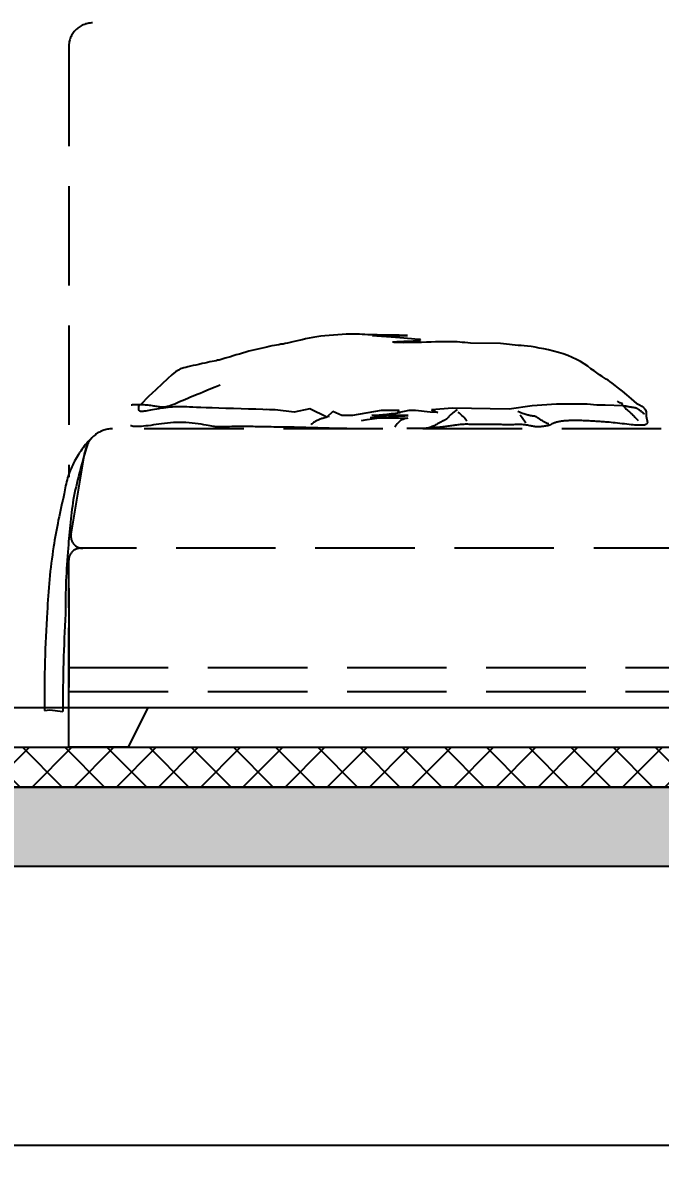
# Model space of a CAD drawing. Extents: x 468514 to 728049, y -74127 to 69080.
# Drawn here: x 560618 to 561419, y 1145 to 2585 of the extents above; entities that cross this region are included whole.
import ezdxf

# ---------------------------------------------------------------- set-up
doc = ezdxf.new("R2010")
doc.units = 0
doc.header["$LTSCALE"] = 500
doc.header["$MEASUREMENT"] = 0
doc.linetypes.add('DASH', pattern=[0.35, 0.25, -0.1])
doc.layers.get('Defpoints').update_dxf_attribs({"color": 229})
for name, color, linetype in [('E 立面墙体', 245, 'Continuous'), ('E 立面家具、洁具', 153, 'Continuous'), ('E 立面标注尺寸', 9, 'Continuous'), ('E 立面装饰完成线', 225, 'Continuous')]:
    doc.layers.add(name, color=color, linetype=linetype)
doc.styles.add('PDC DIM', font='PMingLiU-ExtB.ttf', dxfattribs={"width": 0.85})
doc.dimstyles.new('PDC-A2', dxfattribs={"dimscale": 0, "dimtxt": 2.5, "dimasz": 1, "dimexe": 1, "dimexo": 1, "dimgap": 0.7, "dimtad": 1, "dimdec": 0, "dimtxsty": 'PDC DIM', "dimblk": 'ARCHTICK', "dimcen": 1, "dimdle": 1, "dimclrd": 8, "dimclre": 8, "dimclrt": 9, "dimadec": 0, "dimazin": 0, "dimtfac": 1, "dimtdec": 0, "dimtix": 1, "dimtmove": 2, "dimatfit": 3, "dimldrblk": 'PDC A2 T R', "dimfxl": 10, "dimfxlon": 1, "dimarcsym": 0})

# ---------------------------------------------------------------- blocks, each defined once
blk = doc.blocks.new('1500chuang')
at = {"linetype": 'DASH', "lineweight": -2}
for p, q in [((561184.3, -3680), (561184.3, -4220.6)), ((561486.6, -4046.1, 0), (561482.1, -4047, 0)), ((561491.2, -4045.2, 0), (561486.6, -4046.1, 0)), ((561496.1, -4044.4, 0), (561491.2, -4045.2, 0)), ((561501.1, -4043.7, 0), (561496.1, -4044.4, 0)), ((561506.3, -4043.1, 0), (561501.1, -4043.7, 0)), ((561511.6, -4042.6, 0), (561506.3, -4043.1, 0)), ((561517.2, -4042.1, 0), (561511.6, -4042.6, 0)), ((561522.7, -4041.8, 0), (561517.2, -4042.1, 0)), ((561527.9, -4041.5, 0), (561522.7, -4041.8, 0)), ((561532.9, -4041.2, 0), (561527.9, -4041.5, 0)), ((561537.5, -4041.1, 0), (561532.9, -4041.2, 0)), ((561541.9, -4041, 0), (561537.5, -4041.1, 0)), ((561545.9, -4041, 0), (561541.9, -4041, 0)), ((561549.7, -4041.1, 0), (561545.9, -4041, 0)), ((561553.2, -4041.3, 0), (561549.7, -4041.1, 0)), ((561556.6, -4041.5, 0), (561553.2, -4041.3, 0)), ((561560.2, -4041.7, 0), (561556.6, -4041.5, 0)), ((561564, -4041.8, 0), (561560.2, -4041.7, 0)), ((561567.9, -4041.9, 0), (561564, -4041.8, 0)), ((561566, -4043.1, 0), (561610.4, -4042.8, 0)), ((561571.8, -4043.4, 0), (561566, -4043.1, 0)), ((561571.9, -4042, 0), (561567.9, -4041.9, 0)), ((561577.7, -4043.8, 0), (561571.8, -4043.4, 0)), ((561576.1, -4042.1, 0), (561571.9, -4042, 0)), ((561580.5, -4042.1, 0), (561576.1, -4042.1, 0)), ((561583.7, -4044.2, 0), (561577.7, -4043.8, 0)), ((561585, -4042.1, 0), (561580.5, -4042.1, 0)), ((561589.5, -4044.6, 0), (561583.7, -4044.2, 0)), ((561589.7, -4042.2, 0), (561585, -4042.1, 0)), ((561595, -4045.1, 0), (561589.5, -4044.6, 0)), ((561594.6, -4042.2, 0), (561589.7, -4042.2, 0)), ((561599.7, -4042.4, 0), (561594.6, -4042.2, 0)), ((561600.4, -4045.5, 0), (561595, -4045.1, 0)), ((561604.9, -4042.6, 0), (561599.7, -4042.4, 0)), ((561605.5, -4045.9, 0), (561600.4, -4045.5, 0)), ((561610.4, -4042.8, 0), (561604.9, -4042.6, 0)), ((561610.4, -4046.3, 0), (561605.5, -4045.9, 0)), ((561615.1, -4046.7, 0), (561610.4, -4046.3, 0)), ((561418.3, -4060.6, 0), (561414.5, -4061.6, 0)), ((561422.1, -4059.7, 0), (561418.3, -4060.6, 0)), ((561425.9, -4058.9, 0), (561422.1, -4059.7, 0)), ((561429.6, -4058.1, 0), (561425.9, -4058.9, 0)), ((561433.2, -4057.3, 0), (561429.6, -4058.1, 0)), ((561436.5, -4056.6, 0), (561433.2, -4057.3, 0)), ((561439.7, -4055.9, 0), (561436.5, -4056.6, 0)), ((561442.8, -4055.3, 0), (561439.7, -4055.9, 0)), ((561445.7, -4054.8, 0), (561442.8, -4055.3, 0)), ((561448.5, -4054.3, 0), (561445.7, -4054.8, 0)), ((561451.1, -4053.8, 0), (561448.5, -4054.3, 0)), ((561453.7, -4053.4, 0), (561451.1, -4053.8, 0)), ((561456.5, -4052.9, 0), (561453.7, -4053.4, 0)), ((561459.5, -4052.2, 0), (561456.5, -4052.9, 0)), ((561462.8, -4051.5, 0), (561459.5, -4052.2, 0)), ((561466.2, -4050.8, 0), (561462.8, -4051.5, 0)), ((561469.9, -4049.9, 0), (561466.2, -4050.8, 0)), ((561473.8, -4049, 0), (561469.9, -4049.9, 0)), ((561477.8, -4048, 0), (561473.8, -4049, 0)), ((561482.1, -4047, 0), (561477.8, -4048, 0)), ((561591.6, -4050.9, 0), (561592.3, -4050.7, 0)), ((561591.9, -4051.1, 0), (561591.6, -4050.9, 0)), ((561593.3, -4051.3, 0), (561591.9, -4051.1, 0)), ((561592.3, -4050.7, 0), (561594.1, -4050.5, 0)), ((561595.5, -4051.5, 0), (561593.3, -4051.3, 0)), ((561594.1, -4050.5, 0), (561596.9, -4050.3, 0)), ((561598.3, -4051.7, 0), (561595.5, -4051.5, 0)), ((561596.9, -4050.3, 0), (561600.7, -4050.1, 0)), ((561601.7, -4051.7, 0), (561598.3, -4051.7, 0)), ((561600.7, -4050.1, 0), (561605.6, -4049.9, 0)), ((561605.7, -4051.8, 0), (561601.7, -4051.7, 0)), ((561605.6, -4049.9, 0), (561611.5, -4049.7, 0)), ((561610.2, -4051.7, 0), (561605.7, -4051.8, 0)), ((561615.4, -4051.7, 0), (561610.2, -4051.7, 0)), ((561611.5, -4049.7, 0), (561617.2, -4049.4, 0)), ((561619.6, -4047.2, 0), (561615.1, -4046.7, 0)), ((561621.2, -4051.5, 0), (561615.4, -4051.7, 0)), ((561617.2, -4049.4, 0), (561621.6, -4049.2, 0)), ((561623.3, -4047.6, 0), (561619.6, -4047.2, 0)), ((561627.6, -4051.3, 0), (561621.2, -4051.5, 0)), ((561621.6, -4049.2, 0), (561624.7, -4048.9, 0)), ((561625.7, -4047.9, 0), (561623.3, -4047.6, 0)), ((561624.7, -4048.9, 0), (561626.4, -4048.6, 0)), ((561626.7, -4048.3, 0), (561625.7, -4047.9, 0)), ((561626.4, -4048.6, 0), (561626.7, -4048.3, 0)), ((561634.1, -4051.1, 0), (561627.6, -4051.3, 0)), ((561640, -4051, 0), (561634.1, -4051.1, 0)), ((561645.4, -4050.8, 0), (561640, -4051, 0)), ((561650.2, -4050.7, 0), (561645.4, -4050.8, 0)), ((561654.6, -4050.6, 0), (561650.2, -4050.7, 0)), ((561658.4, -4050.6, 0), (561654.6, -4050.6, 0)), ((561661.7, -4050.5, 0), (561658.4, -4050.6, 0)), ((561664.5, -4050.5, 0), (561661.7, -4050.5, 0)), ((561667.1, -4050.5, 0), (561664.5, -4050.5, 0)), ((561669.8, -4050.6, 0), (561667.1, -4050.5, 0)), ((561672.7, -4050.8, 0), (561669.8, -4050.6, 0)), ((561675.8, -4051, 0), (561672.7, -4050.8, 0)), ((561679, -4051.3, 0), (561675.8, -4051, 0)), ((561682.4, -4051.6, 0), (561679, -4051.3, 0)), ((561685.9, -4052, 0), (561682.4, -4051.6, 0)), ((561689.6, -4052.4, 0), (561685.9, -4052, 0)), ((561727.1, -4052.9, 0), (561689.6, -4052.4, 0)), ((561730.8, -4053.3, 0), (561727.1, -4052.9, 0)), ((561734.6, -4053.7, 0), (561730.8, -4053.3, 0)), ((561738.3, -4054.1, 0), (561734.6, -4053.7, 0)), ((561742, -4054.5, 0), (561738.3, -4054.1, 0)), ((561745.7, -4054.8, 0), (561742, -4054.5, 0)), ((561749.4, -4055.1, 0), (561745.7, -4054.8, 0)), ((561753.1, -4055.3, 0), (561749.4, -4055.1, 0)), ((561757, -4055.6, 0), (561753.1, -4055.3, 0)), ((561761.2, -4056.1, 0), (561757, -4055.6, 0)), ((561765.7, -4056.7, 0), (561761.2, -4056.1, 0)), ((561770.6, -4057.5, 0), (561765.7, -4056.7, 0)), ((561775.9, -4058.5, 0), (561770.6, -4057.5, 0)), ((561781.5, -4059.6, 0), (561775.9, -4058.5, 0)), ((561787.4, -4060.9, 0), (561781.5, -4059.6, 0)), ((561367.2, -4074.9, 0), (561364.7, -4075.4, 0)), ((561369.5, -4074.4, 0), (561367.2, -4074.9, 0)), ((561371.5, -4073.9, 0), (561369.5, -4074.4, 0)), ((561373.5, -4073.5, 0), (561371.5, -4073.9, 0)), ((561375.8, -4072.9, 0), (561373.5, -4073.5, 0)), ((561378.3, -4072.2, 0), (561375.8, -4072.9, 0)), ((561381.1, -4071.4, 0), (561378.3, -4072.2, 0)), ((561384.2, -4070.5, 0), (561381.1, -4071.4, 0)), ((561387.5, -4069.5, 0), (561384.2, -4070.5, 0)), ((561391.1, -4068.4, 0), (561387.5, -4069.5, 0)), ((561394.9, -4067.2, 0), (561391.1, -4068.4, 0)), ((561398.9, -4066, 0), (561394.9, -4067.2, 0)), ((561402.8, -4064.8, 0), (561398.9, -4066, 0)), ((561406.8, -4063.7, 0), (561402.8, -4064.8, 0)), ((561410.6, -4062.6, 0), (561406.8, -4063.7, 0)), ((561414.5, -4061.6, 0), (561410.6, -4062.6, 0)), ((561793.7, -4062.4, 0), (561787.4, -4060.9, 0)), ((561800.1, -4064, 0), (561793.7, -4062.4, 0)), ((561806.1, -4065.9, 0), (561800.1, -4064, 0)), ((561811.9, -4067.9, 0), (561806.1, -4065.9, 0)), ((561817.4, -4070.2, 0), (561811.9, -4067.9, 0)), ((561822.7, -4072.7, 0), (561817.4, -4070.2, 0)), ((561827.7, -4075.3, 0), (561822.7, -4072.7, 0)), ((561318.7, -4088.5, 0), (561314.1, -4092.3, 0)), ((561322.2, -4086.1, 0), (561318.7, -4088.5, 0)), ((561324.6, -4084.8, 0), (561322.2, -4086.1, 0)), ((561326.6, -4084.2, 0), (561324.6, -4084.8, 0)), ((561328.9, -4083.5, 0), (561326.6, -4084.2, 0)), ((561331.4, -4082.8, 0), (561328.9, -4083.5, 0)), ((561334.2, -4082.1, 0), (561331.4, -4082.8, 0)), ((561337.3, -4081.3, 0), (561334.2, -4082.1, 0)), ((561340.6, -4080.6, 0), (561337.3, -4081.3, 0)), ((561344.2, -4079.8, 0), (561340.6, -4080.6, 0)), ((561348, -4079, 0), (561344.2, -4079.8, 0)), ((561351.9, -4078.1, 0), (561348, -4079, 0)), ((561355.5, -4077.4, 0), (561351.9, -4078.1, 0)), ((561358.8, -4076.7, 0), (561355.5, -4077.4, 0)), ((561361.9, -4076, 0), (561358.8, -4076.7, 0)), ((561364.7, -4075.4, 0), (561361.9, -4076, 0)), ((561832.4, -4078.2, 0), (561827.7, -4075.3, 0)), ((561836.8, -4081.3, 0), (561832.4, -4078.2, 0)), ((561840.9, -4084.4, 0), (561836.8, -4081.3, 0)), ((561844.8, -4087.2, 0), (561840.9, -4084.4, 0)), ((561848.4, -4089.8, 0), (561844.8, -4087.2, 0)), ((561301.6, -4103.4, 0), (561293.8, -4110.8, 0)), ((561308.4, -4097.2, 0), (561301.6, -4103.4, 0)), ((561314.1, -4092.3, 0), (561308.4, -4097.2, 0)), ((561851.8, -4092.1, 0), (561848.4, -4089.8, 0)), ((561854.8, -4094.2, 0), (561851.8, -4092.1, 0)), ((561857.6, -4096, 0), (561854.8, -4094.2, 0)), ((561860.1, -4097.7, 0), (561857.6, -4096, 0)), ((561862.3, -4099, 0), (561860.1, -4097.7, 0)), ((561864.7, -4100.6, 0), (561862.3, -4099, 0)), ((561867.7, -4102.7, 0), (561864.7, -4100.6, 0)), ((561871.3, -4105.5, 0), (561867.7, -4102.7, 0)), ((561293.8, -4110.8, 0), (561284.8, -4119.5, 0)), ((561339.6, -4119), (561342.7, -4117.8)), ((561342.7, -4117.8), (561345.9, -4116.4)), ((561345.9, -4116.4), (561349.5, -4115)), ((561349.5, -4115), (561353.5, -4113.4)), ((561353.5, -4113.4), (561357.9, -4111.6)), ((561357.9, -4111.6), (561362.9, -4109.5)), ((561362.9, -4109.5), (561368.6, -4107.2)), ((561368.6, -4107.2), (561374.9, -4104.7)), ((561875.5, -4108.8, 0), (561871.3, -4105.5, 0)), ((561880.4, -4112.7, 0), (561875.5, -4108.8, 0)), ((561885.8, -4117.3, 0), (561880.4, -4112.7, 0)), ((561891.8, -4122.4, 0), (561885.8, -4117.3, 0)), ((561262.7, -4130), (561263.6, -4129.8)), ((561263.6, -4129.8), (561264.5, -4129.6)), ((561264.5, -4129.6), (561265.5, -4129.5)), ((561265.5, -4129.5), (561266.6, -4129.4)), ((561266.6, -4129.4), (561267.7, -4129.3)), ((561267.7, -4129.3), (561268.8, -4129.3)), ((561268.8, -4129.3), (561270.1, -4129.2)), ((561270.1, -4129.2), (561271.3, -4129.2)), ((561271.3, -4129.2), (561272.7, -4129.3)), ((561272.5, -4133.3, 0), (561272.6, -4132.1, 0)), ((561272.6, -4132.1, 0), (561272.7, -4130.7, 0)), ((561272.7, -4130.7, 0), (561272.7, -4129.3, 0)), ((561272.7, -4129.3), (561274.1, -4129.3)), ((561274.1, -4129.3), (561275.6, -4129.4)), ((561284.8, -4119.5, 0), (561274.8, -4129.3, 0)), ((561275.6, -4129.4), (561277.1, -4129.5)), ((561277.1, -4129.5), (561278.7, -4129.6)), ((561278.7, -4129.6), (561280.4, -4129.7)), ((561280.4, -4129.7), (561282.1, -4129.9)), ((561282.1, -4129.9), (561283.8, -4130)), ((561283.8, -4130), (561285.6, -4130.2)), ((561285.6, -4130.2), (561287.3, -4130.4)), ((561287.3, -4130.4), (561289, -4130.6)), ((561289, -4130.6), (561290.7, -4130.9)), ((561290.7, -4130.9), (561292.3, -4131.1)), ((561292.3, -4131.1), (561293.8, -4131.3)), ((561293.8, -4131.3), (561295.2, -4131.6)), ((561295.2, -4131.6), (561296.6, -4131.9)), ((561296.6, -4131.9), (561297.9, -4132.1)), ((561297.9, -4132.1), (561299.3, -4132.3)), ((561299.3, -4132.3), (561300.6, -4132.4)), ((561300.6, -4132.4), (561302, -4132.4)), ((561302, -4132.4), (561303.5, -4132.4)), ((561303.5, -4132.4), (561305, -4132.2)), ((561305, -4132.2), (561306.7, -4131.9)), ((561306.7, -4131.9), (561308.6, -4131.5)), ((561308.6, -4131.5), (561310.6, -4130.9)), ((561310.6, -4130.9), (561312.8, -4130.2)), ((561314.8, -4132.6, 0), (561312, -4132.9, 0)), ((561312.8, -4130.2), (561315.1, -4129.3)), ((561317.4, -4132.5, 0), (561314.8, -4132.6, 0)), ((561315.1, -4129.3), (561317.6, -4128.4)), ((561320, -4132.3, 0), (561317.4, -4132.5, 0)), ((561317.6, -4128.4), (561320.2, -4127.3)), ((561322.4, -4132.3, 0), (561320, -4132.3, 0)), ((561320.2, -4127.3), (561322.8, -4126.2)), ((561324.7, -4132.2, 0), (561322.4, -4132.3, 0)), ((561322.8, -4126.2), (561325.5, -4125)), ((561327.1, -4132.3, 0), (561324.7, -4132.2, 0)), ((561325.5, -4125), (561328.3, -4123.8)), ((561329.8, -4132.4, 0), (561327.1, -4132.3, 0)), ((561328.3, -4123.8), (561331.1, -4122.6)), ((561332.8, -4132.5, 0), (561329.8, -4132.4, 0)), ((561331.1, -4122.6), (561333.9, -4121.4)), ((561336.2, -4132.6, 0), (561332.8, -4132.5, 0)), ((561333.9, -4121.4), (561336.7, -4120.2)), ((561340.2, -4132.8, 0), (561336.2, -4132.6, 0)), ((561336.7, -4120.2), (561339.6, -4119)), ((561766.8, -4131.2), (561738.2, -4135.3)), ((561797.4, -4129.1), (561766.8, -4131.2)), ((561817.8, -4129.1), (561797.4, -4129.1)), ((561836.2, -4129.1), (561817.8, -4129.1)), ((561848.4, -4130.2), (561836.2, -4129.1)), ((561858.6, -4130.2), (561848.4, -4130.2)), ((561881.1, -4131.2), (561858.6, -4130.2)), ((561877.2, -4127.4), (561874.3, -4125.4)), ((561880, -4128.2), (561877.2, -4127.4)), ((561881.1, -4131.2), (561880, -4128.2)), ((561881.9, -4131.3, 0), (561881.1, -4131.2, 0)), ((561882.7, -4131.4, 0), (561881.9, -4131.3, 0)), ((561882.1, -4131.9, 0), (561883.7, -4133.6, 0)), ((561883.5, -4131.5, 0), (561882.7, -4131.4, 0)), ((561884.2, -4131.6, 0), (561883.5, -4131.5, 0)), ((561884.9, -4131.7, 0), (561884.2, -4131.6, 0)), ((561885.6, -4131.8, 0), (561884.9, -4131.7, 0)), ((561886.2, -4132, 0), (561885.6, -4131.8, 0)), ((561886.8, -4132.1, 0), (561886.2, -4132, 0)), ((561887.4, -4132.3, 0), (561886.8, -4132.1, 0)), ((561888, -4132.4, 0), (561887.4, -4132.3, 0)), ((561888.7, -4132.5, 0), (561888, -4132.4, 0)), ((561889.5, -4132.7, 0), (561888.7, -4132.5, 0)), ((561890.3, -4132.8, 0), (561889.5, -4132.7, 0)), ((561891.2, -4132.9, 0), (561890.3, -4132.8, 0)), ((561898.4, -4128.1, 0), (561891.8, -4122.4, 0)), ((561898.4, -4128.1), (561902, -4129.9)), ((561902, -4129.9), (561904.7, -4131.6)), ((561904.7, -4131.6), (561906.8, -4133.1)), ((561272.5, -4134.4, 0), (561272.5, -4133.3, 0)), ((561272.5, -4135.3, 0), (561272.5, -4134.4, 0)), ((561272.6, -4136.2, 0), (561272.5, -4135.3, 0)), ((561272.8, -4136.9, 0), (561272.6, -4136.2, 0)), ((561273.2, -4137.4, 0), (561272.8, -4136.9, 0)), ((561273.7, -4137.8, 0), (561273.2, -4137.4, 0)), ((561274.4, -4138.1, 0), (561273.7, -4137.8, 0)), ((561275.3, -4138.2, 0), (561274.4, -4138.1, 0)), ((561276.4, -4138.2, 0), (561275.3, -4138.2, 0)), ((561277.8, -4138.1, 0), (561276.4, -4138.2, 0)), ((561279.3, -4137.9, 0), (561277.8, -4138.1, 0)), ((561281.1, -4137.7, 0), (561279.3, -4137.9, 0)), ((561283, -4137.3, 0), (561281.1, -4137.7, 0)), ((561285.1, -4136.9, 0), (561283, -4137.3, 0)), ((561287.3, -4136.5, 0), (561285.1, -4136.9, 0)), ((561289.7, -4136, 0), (561287.3, -4136.5, 0)), ((561292.2, -4135.6, 0), (561289.7, -4136, 0)), ((561294.9, -4135.1, 0), (561292.2, -4135.6, 0)), ((561297.7, -4134.7, 0), (561294.9, -4135.1, 0)), ((561300.5, -4134.2, 0), (561297.7, -4134.7, 0)), ((561303.4, -4133.9, 0), (561300.5, -4134.2, 0)), ((561306.3, -4133.5, 0), (561303.4, -4133.9, 0)), ((561309.2, -4133.2, 0), (561306.3, -4133.5, 0)), ((561312, -4132.9, 0), (561309.2, -4133.2, 0)), ((561344.9, -4133, 0), (561340.2, -4132.8, 0)), ((561350.5, -4133.3, 0), (561344.9, -4133, 0)), ((561357, -4133.5, 0), (561350.5, -4133.3, 0)), ((561364.5, -4133.8, 0), (561357, -4133.5, 0)), ((561372.9, -4134, 0), (561364.5, -4133.8, 0)), ((561381.9, -4134.3, 0), (561372.9, -4134, 0)), ((561391.3, -4134.6, 0), (561381.9, -4134.3, 0)), ((561400.9, -4134.9, 0), (561391.3, -4134.6, 0)), ((561410.4, -4135.1, 0), (561400.9, -4134.9, 0)), ((561419.7, -4135.4, 0), (561410.4, -4135.1, 0)), ((561428.5, -4135.6, 0), (561419.7, -4135.4, 0)), ((561436.6, -4135.9, 0), (561428.5, -4135.6, 0)), ((561443.8, -4136.1), (561432.7, -4135.7)), ((561443.8, -4136.1, 0), (561436.6, -4135.9, 0)), ((561467.7, -4139.1), (561443.8, -4136.1)), ((561487.4, -4135), (561467.7, -4139.1)), ((561508.8, -4145.3), (561487.4, -4135)), ((561503.7, -4146.9, 0), (561502.6, -4147.2, 0)), ((561505, -4146.5, 0), (561503.7, -4146.9, 0)), ((561506.4, -4146, 0), (561505, -4146.5, 0)), ((561507.9, -4145.6, 0), (561506.4, -4146, 0)), ((561509.7, -4145, 0), (561507.9, -4145.6, 0)), ((561516.3, -4138.1), (561508.8, -4145.3)), ((561511.6, -4144.5, 0), (561509.7, -4145, 0)), ((561527.6, -4143.2), (561516.3, -4138.1)), ((561541.1, -4143.2), (561527.6, -4143.2)), ((561577.2, -4137), (561541.1, -4143.2)), ((561566.2, -4146, 0), (561563.3, -4146.3, 0)), ((561563.3, -4146.3, 0), (561610.6, -4146.7, 0)), ((561565.4, -4143, 0), (561569.8, -4142.7, 0)), ((561611.1, -4143.3, 0), (561565.4, -4143, 0)), ((561565.8, -4147.3, 0), (561571.7, -4146.4, 0)), ((561569.4, -4145.5, 0), (561566.2, -4146, 0)), ((561573, -4145.1, 0), (561569.4, -4145.5, 0)), ((561569.8, -4142.7, 0), (561574.4, -4142.3, 0)), ((561571.7, -4146.4, 0), (561577, -4145.7, 0)), ((561576.9, -4144.5, 0), (561573, -4145.1, 0)), ((561574.4, -4142.3, 0), (561579.2, -4141.9, 0)), ((561581.1, -4143.8, 0), (561576.9, -4144.5, 0)), ((561577, -4145.7, 0), (561581.9, -4145.2, 0)), ((561588.6, -4137), (561577.2, -4137)), ((561579.2, -4141.9, 0), (561584.3, -4141.4, 0)), ((561585.6, -4143, 0), (561581.1, -4143.8, 0)), ((561581.9, -4145.2, 0), (561586.4, -4144.8, 0)), ((561584.3, -4141.4, 0), (561589.6, -4140.9, 0)), ((561590.4, -4142.1, 0), (561585.6, -4143, 0)), ((561586.4, -4144.8, 0), (561590.7, -4144.5, 0)), ((561599.9, -4137), (561588.6, -4137)), ((561589.6, -4140.9, 0), (561595.2, -4140.3, 0)), ((561595.6, -4140.9, 0), (561590.4, -4142.1, 0)), ((561590.7, -4144.5, 0), (561594.9, -4144.2, 0)), ((561594.9, -4144.2, 0), (561598.9, -4144, 0)), ((561595.2, -4140.3, 0), (561601, -4139.6, 0)), ((561601, -4139.6, 0), (561595.6, -4140.9, 0)), ((561611.9, -4137), (561598.1, -4139.9)), ((561598.1, -4139.9), (561599.9, -4137)), ((561598.9, -4144, 0), (561602.9, -4143.7, 0)), ((561602.9, -4143.7, 0), (561607, -4143.5, 0)), ((561608.4, -4147.1, 0), (561606.4, -4147.5, 0)), ((561607, -4143.5, 0), (561611.1, -4143.3, 0)), ((561610.6, -4146.7, 0), (561608.4, -4147.1, 0)), ((561620.2, -4137), (561611.9, -4137)), ((561638.7, -4139), (561620.2, -4137)), ((561648.3, -4139.3), (561638.7, -4139)), ((561666.7, -4134.2), (561640.2, -4136.3)), ((561640.2, -4136.3), (561648.3, -4139.3)), ((561659.9, -4147.1, 0), (561659.3, -4147.7, 0)), ((561660.6, -4146.5, 0), (561659.9, -4147.1, 0)), ((561661.2, -4145.7, 0), (561660.6, -4146.5, 0)), ((561661.9, -4145, 0), (561661.2, -4145.7, 0)), ((561662.6, -4144.1, 0), (561661.9, -4145, 0)), ((561663.6, -4143.2, 0), (561662.6, -4144.1, 0)), ((561664.7, -4142.1, 0), (561663.6, -4143.2, 0)), ((561665.9, -4141, 0), (561664.7, -4142.1, 0)), ((561667.4, -4139.8, 0), (561665.9, -4141, 0)), ((561738.2, -4135.3), (561666.7, -4134.2)), ((561669, -4138.5, 0), (561667.4, -4139.8, 0)), ((561670.8, -4137.1, 0), (561669, -4138.5, 0)), ((561672.7, -4135.6, 0), (561670.8, -4137.1, 0)), ((561675.6, -4140.5, 0), (561673.9, -4139.2, 0)), ((561677.2, -4141.8, 0), (561675.6, -4140.5, 0)), ((561678.7, -4143.1, 0), (561677.2, -4141.8, 0)), ((561680.1, -4144.5, 0), (561678.7, -4143.1, 0)), ((561681.3, -4145.8, 0), (561680.1, -4144.5, 0)), ((561682.5, -4147.3, 0), (561681.3, -4145.8, 0)), ((561751, -4139.2, 0), (561748.9, -4138.4, 0)), ((561752.9, -4139.9, 0), (561751, -4139.2, 0)), ((561754.2, -4146.2), (561751.8, -4142.9)), ((561754.7, -4140.6, 0), (561752.9, -4139.9, 0)), ((561759.1, -4152.7), (561754.2, -4146.2)), ((561756.3, -4141.1, 0), (561754.7, -4140.6, 0)), ((561757.8, -4141.6, 0), (561756.3, -4141.1, 0)), ((561759.1, -4142.1, 0), (561757.8, -4141.6, 0)), ((561760.3, -4142.4, 0), (561759.1, -4142.1, 0)), ((561761.4, -4142.7, 0), (561760.3, -4142.4, 0)), ((561762.3, -4143, 0), (561761.4, -4142.7, 0)), ((561763.3, -4143.2, 0), (561762.3, -4143, 0)), ((561764.2, -4143.4, 0), (561763.3, -4143.2, 0)), ((561765, -4143.5, 0), (561764.2, -4143.4, 0)), ((561765.9, -4143.7, 0), (561765, -4143.5, 0)), ((561766.7, -4143.8, 0), (561765.9, -4143.7, 0)), ((561767.5, -4143.9, 0), (561766.7, -4143.8, 0)), ((561768.3, -4143.9, 0), (561767.5, -4143.9, 0)), ((561769.1, -4144, 0), (561768.3, -4143.9, 0)), ((561769.9, -4144.2, 0), (561769.1, -4144, 0)), ((561770.6, -4144.4, 0), (561769.9, -4144.2, 0)), ((561771.4, -4144.7, 0), (561770.6, -4144.4, 0)), ((561772.2, -4145.1, 0), (561771.4, -4144.7, 0)), ((561773, -4145.5, 0), (561772.2, -4145.1, 0)), ((561773.8, -4146, 0), (561773, -4145.5, 0)), ((561774.6, -4146.6, 0), (561773.8, -4146, 0)), ((561775.5, -4147.2, 0), (561774.6, -4146.6, 0)), ((561883.7, -4133.6, 0), (561885.3, -4135.1, 0)), ((561885.3, -4135.1, 0), (561886.7, -4136.4, 0)), ((561886.7, -4136.4, 0), (561887.9, -4137.6, 0)), ((561887.9, -4137.6, 0), (561889.1, -4138.7, 0)), ((561889.1, -4138.7, 0), (561890.1, -4139.6, 0)), ((561890.1, -4139.6, 0), (561890.9, -4140.3, 0)), ((561890.9, -4140.3, 0), (561891.7, -4140.9, 0)), ((561892.1, -4133, 0), (561891.2, -4132.9, 0)), ((561891.7, -4140.9, 0), (561892.4, -4141.5, 0)), ((561893.1, -4133.1, 0), (561892.1, -4133, 0)), ((561892.4, -4141.5, 0), (561893.2, -4142.2, 0)), ((561894.1, -4133.2, 0), (561893.1, -4133.1, 0)), ((561893.2, -4142.2, 0), (561894.1, -4143, 0)), ((561895, -4133.4, 0), (561894.1, -4133.2, 0)), ((561894.1, -4143, 0), (561895.1, -4144, 0)), ((561895.8, -4133.5, 0), (561895, -4133.4, 0)), ((561895.1, -4144, 0), (561896.2, -4145.2, 0)), ((561896.6, -4133.7, 0), (561895.8, -4133.5, 0)), ((561896.2, -4145.2, 0), (561897.4, -4146.5, 0)), ((561897.2, -4133.9, 0), (561896.6, -4133.7, 0)), ((561897.8, -4134.1, 0), (561897.2, -4133.9, 0)), ((561897.4, -4146.5, 0), (561898.7, -4147.9, 0)), ((561898.4, -4134.3, 0), (561897.8, -4134.1, 0)), ((561898.8, -4134.6, 0), (561898.4, -4134.3, 0)), ((561899.2, -4134.8, 0), (561898.8, -4134.6, 0)), ((561899.7, -4135.1, 0), (561899.2, -4134.8, 0)), ((561900.2, -4135.4, 0), (561899.7, -4135.1, 0)), ((561900.7, -4135.8, 0), (561900.2, -4135.4, 0)), ((561901.2, -4136.1, 0), (561900.7, -4135.8, 0)), ((561901.7, -4136.5, 0), (561901.2, -4136.1, 0)), ((561902.3, -4137, 0), (561901.7, -4136.5, 0)), ((561902.9, -4137.4, 0), (561902.3, -4137, 0)), ((561903.5, -4137.9, 0), (561902.9, -4137.4, 0)), ((561904.2, -4138.4, 0), (561903.5, -4137.9, 0)), ((561904.8, -4138.9, 0), (561904.2, -4138.4, 0)), ((561905.5, -4139.4, 0), (561904.8, -4138.9, 0)), ((561906.1, -4139.9, 0), (561905.5, -4139.4, 0)), ((561906.8, -4140.5, 0), (561906.1, -4139.9, 0)), ((561906.8, -4133.1), (561908.3, -4134.6)), ((561907.5, -4141.1, 0), (561906.8, -4140.5, 0)), ((561908.2, -4141.7, 0), (561907.5, -4141.1, 0)), ((561908.3, -4134.6), (561909.3, -4136)), ((561909.3, -4136), (561909.8, -4137.3)), ((561909.8, -4137.3), (561910.1, -4138.5)), ((561910.1, -4138.5), (561910.2, -4139.7)), ((561910.2, -4139.7), (561910.1, -4140.8)), ((561910.1, -4140.8), (561910.1, -4141.9)), ((561910.1, -4141.9), (561910.1, -4142.9)), ((561910.1, -4142.9), (561910.2, -4144)), ((561910.2, -4144), (561910.3, -4145)), ((561910.3, -4145), (561910.5, -4145.9)), ((561910.5, -4145.9), (561910.7, -4146.8)), ((561910.7, -4146.8), (561910.9, -4147.7)), ((562629.3, -4160), (561239.2, -4160)), ((561262.8, -4156.4), (561261.9, -4156)), ((561263.9, -4156.8), (561262.8, -4156.4)), ((561265.2, -4157), (561263.9, -4156.8)), ((561266.8, -4157.2), (561265.2, -4157)), ((561268.7, -4157.2), (561266.8, -4157.2)), ((561270.8, -4157.2), (561268.7, -4157.2)), ((561273.1, -4157.1), (561270.8, -4157.2)), ((561275.7, -4156.9), (561273.1, -4157.1)), ((561278.4, -4156.7), (561275.7, -4156.9)), ((561281.3, -4156.4), (561278.4, -4156.7)), ((561284.3, -4156), (561281.3, -4156.4)), ((561287.5, -4155.6), (561284.3, -4156)), ((561290.7, -4155.1), (561287.5, -4155.6)), ((561294.1, -4154.7), (561290.7, -4155.1)), ((561297.5, -4154.2), (561294.1, -4154.7)), ((561301.1, -4153.7), (561297.5, -4154.2)), ((561304.7, -4153.2), (561301.1, -4153.7)), ((561308.3, -4152.8), (561304.7, -4153.2)), ((561312.1, -4152.5), (561308.3, -4152.8)), ((561315.9, -4152.2), (561312.1, -4152.5)), ((561319.8, -4152), (561315.9, -4152.2)), ((561323.7, -4151.9), (561319.8, -4152)), ((561327.6, -4151.9), (561323.7, -4151.9)), ((561331.6, -4152.1), (561327.6, -4151.9)), ((561335.6, -4152.4), (561331.6, -4152.1)), ((561339.6, -4152.8), (561335.6, -4152.4)), ((561343.4, -4153.2), (561339.6, -4152.8)), ((561347.1, -4153.7), (561343.4, -4153.2)), ((561350.7, -4154.3), (561347.1, -4153.7)), ((561354, -4154.8), (561350.7, -4154.3)), ((561357, -4155.4), (561354, -4154.8)), ((561359.8, -4155.9), (561357, -4155.4)), ((561362.2, -4156.3), (561359.8, -4155.9)), ((561364.2, -4156.7), (561362.2, -4156.3)), ((561365.9, -4157), (561364.2, -4156.7)), ((561367.3, -4157.2), (561365.9, -4157)), ((561368.6, -4157.4), (561367.3, -4157.2)), ((561369.7, -4157.5), (561368.6, -4157.4)), ((561370.9, -4157.6), (561369.7, -4157.5)), ((561372, -4157.6), (561370.9, -4157.6)), ((561373.3, -4157.6), (561372, -4157.6)), ((561374.8, -4157.6), (561373.3, -4157.6)), ((561376.6, -4157.5), (561374.8, -4157.6)), ((561378.7, -4157.5), (561376.6, -4157.5)), ((561381.1, -4157.4), (561378.7, -4157.5)), ((561383.8, -4157.3), (561381.1, -4157.4)), ((561386.6, -4157.3), (561383.8, -4157.3)), ((561389.5, -4157.2), (561386.6, -4157.3)), ((561392.6, -4157.1), (561389.5, -4157.2)), ((561395.6, -4157.1), (561392.6, -4157.1)), ((561398.6, -4157.1), (561395.6, -4157.1)), ((561401.6, -4157), (561398.6, -4157.1)), ((561404.4, -4157), (561401.6, -4157)), ((561407, -4157), (561404.4, -4157)), ((561409.4, -4157.1), (561407, -4157)), ((561411.8, -4157.1), (561409.4, -4157.1)), ((561414.1, -4157.1), (561411.8, -4157.1)), ((561416.3, -4157.2), (561414.1, -4157.1)), ((561418.6, -4157.3), (561416.3, -4157.2)), ((561421, -4157.3), (561418.6, -4157.3)), ((561423.4, -4157.4), (561421, -4157.3)), ((561426.1, -4157.5), (561423.4, -4157.4)), ((561428.9, -4157.5), (561426.1, -4157.5)), ((561431.9, -4157.6), (561428.9, -4157.5)), ((561435.1, -4157.6), (561431.9, -4157.6)), ((561438.6, -4157.6), (561435.1, -4157.6)), ((561442.2, -4157.7), (561438.6, -4157.6)), ((561446.1, -4157.7), (561442.2, -4157.7)), ((561450.1, -4157.8), (561446.1, -4157.7)), ((561454.3, -4157.8), (561450.1, -4157.8)), ((561458.7, -4157.9), (561454.3, -4157.8)), ((561463.2, -4157.9), (561458.7, -4157.9)), ((561467.8, -4158), (561463.2, -4157.9)), ((561472.6, -4158.1), (561467.8, -4158)), ((561477.4, -4158.3), (561472.6, -4158.1)), ((561482.3, -4158.4), (561477.4, -4158.3)), ((561487.3, -4158.6), (561482.3, -4158.4)), ((561492.3, -4158.7), (561487.3, -4158.6)), ((561490, -4153.8, 0), (561489, -4154.8, 0)), ((561491, -4153, 0), (561490, -4153.8, 0)), ((561492, -4152.2, 0), (561491, -4153, 0)), ((561493, -4151.5, 0), (561492, -4152.2, 0)), ((561497.3, -4158.9), (561492.3, -4158.7)), ((561494, -4150.9, 0), (561493, -4151.5, 0)), ((561494.9, -4150.4, 0), (561494, -4150.9, 0)), ((561495.9, -4149.9, 0), (561494.9, -4150.4, 0)), ((561496.8, -4149.5, 0), (561495.9, -4149.9, 0)), ((561497.8, -4149, 0), (561496.8, -4149.5, 0)), ((561502.2, -4159), (561497.3, -4158.9)), ((561498.7, -4148.7, 0), (561497.8, -4149, 0)), ((561499.6, -4148.3, 0), (561498.7, -4148.7, 0)), ((561500.6, -4148, 0), (561499.6, -4148.3, 0)), ((561501.5, -4147.6, 0), (561500.6, -4148, 0)), ((561502.6, -4147.2, 0), (561501.5, -4147.6, 0)), ((561507.1, -4159.2), (561502.2, -4159)), ((561511.9, -4159.3), (561507.1, -4159.2)), ((561516.6, -4159.4), (561511.9, -4159.3)), ((561521.2, -4159.5), (561516.6, -4159.4)), ((561525.6, -4159.6), (561521.2, -4159.5)), ((561529.9, -4159.6), (561525.6, -4159.6)), ((561534.1, -4159.6), (561529.9, -4159.6)), ((561552.3, -4149.5, 0), (561559.4, -4148.3, 0)), ((561559.4, -4148.3, 0), (561565.8, -4147.3, 0)), ((561595.8, -4155.4, 0), (561594.2, -4157.7, 0)), ((561597.3, -4153.5, 0), (561595.8, -4155.4, 0)), ((561598.7, -4151.9, 0), (561597.3, -4153.5, 0)), ((561600.1, -4150.6, 0), (561598.7, -4151.9, 0)), ((561601.5, -4149.6, 0), (561600.1, -4150.6, 0)), ((561603, -4148.7, 0), (561601.5, -4149.6, 0)), ((561604.6, -4148.1, 0), (561603, -4148.7, 0)), ((561606.4, -4147.5, 0), (561604.6, -4148.1, 0)), ((561613.4, -4159.6), (561609.5, -4159.6)), ((561617.2, -4159.6), (561613.4, -4159.6)), ((561620.9, -4159.6), (561617.2, -4159.6)), ((561624.3, -4159.6), (561620.9, -4159.6)), ((561627.6, -4159.5), (561624.3, -4159.6)), ((561630.6, -4159.4), (561627.6, -4159.5)), ((561633.5, -4159.3), (561630.6, -4159.4)), ((561636.2, -4159.2), (561633.5, -4159.3)), ((561636.7, -4158.7, 0), (561635.1, -4159.2, 0)), ((561638.7, -4159), (561636.2, -4159.2)), ((561638.3, -4158.2, 0), (561636.7, -4158.7, 0)), ((561639.7, -4157.7, 0), (561638.3, -4158.2, 0)), ((561641, -4158.8), (561638.7, -4159)), ((561641.1, -4157.2, 0), (561639.7, -4157.7, 0)), ((561643.2, -4158.7), (561641, -4158.8)), ((561642.4, -4156.6, 0), (561641.1, -4157.2, 0)), ((561643.7, -4156.1, 0), (561642.4, -4156.6, 0)), ((561645.3, -4158.5), (561643.2, -4158.7)), ((561644.8, -4155.5, 0), (561643.7, -4156.1, 0)), ((561646, -4155, 0), (561644.8, -4155.5, 0)), ((561647.3, -4158.3), (561645.3, -4158.5)), ((561647, -4154.4, 0), (561646, -4155, 0)), ((561648, -4153.9, 0), (561647, -4154.4, 0)), ((561649.2, -4158.1), (561647.3, -4158.3)), ((561648.9, -4153.4, 0), (561648, -4153.9, 0)), ((561649.7, -4153, 0), (561648.9, -4153.4, 0)), ((561651, -4157.9), (561649.2, -4158.1)), ((561650.4, -4152.6, 0), (561649.7, -4153, 0)), ((561651.1, -4152.2, 0), (561650.4, -4152.6, 0)), ((561652.8, -4157.7), (561651, -4157.9)), ((561651.7, -4151.8, 0), (561651.1, -4152.2, 0)), ((561652.3, -4151.5, 0), (561651.7, -4151.8, 0)), ((561652.8, -4151.2, 0), (561652.3, -4151.5, 0)), ((561653.3, -4150.9, 0), (561652.8, -4151.2, 0)), ((561654.5, -4157.5), (561652.8, -4157.7)), ((561653.9, -4150.6, 0), (561653.3, -4150.9, 0)), ((561654.4, -4150.3, 0), (561653.9, -4150.6, 0)), ((561655, -4150, 0), (561654.4, -4150.3, 0)), ((561656.1, -4157.3), (561654.5, -4157.5)), ((561655.6, -4149.8, 0), (561655, -4150, 0)), ((561656.2, -4149.5, 0), (561655.6, -4149.8, 0)), ((561657.8, -4157.1), (561656.1, -4157.3)), ((561656.8, -4149.2, 0), (561656.2, -4149.5, 0)), ((561657.4, -4149, 0), (561656.8, -4149.2, 0)), ((561658, -4148.6, 0), (561657.4, -4149, 0)), ((561659.4, -4156.9), (561657.8, -4157.1)), ((561658.6, -4148.2, 0), (561658, -4148.6, 0)), ((561659.3, -4147.7, 0), (561658.6, -4148.2, 0)), ((561661, -4156.7), (561659.4, -4156.9)), ((561662.6, -4156.5), (561661, -4156.7)), ((561664.1, -4156.3), (561662.6, -4156.5)), ((561665.7, -4156.1), (561664.1, -4156.3)), ((561667.2, -4155.9), (561665.7, -4156.1)), ((561668.7, -4155.7), (561667.2, -4155.9)), ((561670.3, -4155.5), (561668.7, -4155.7)), ((561671.8, -4155.3), (561670.3, -4155.5)), ((561673.3, -4155.1), (561671.8, -4155.3)), ((561674.9, -4154.9), (561673.3, -4155.1)), ((561676.4, -4154.7), (561674.9, -4154.9)), ((561678, -4154.6), (561676.4, -4154.7)), ((561679.6, -4154.5), (561678, -4154.6)), ((561681.2, -4154.4), (561679.6, -4154.5)), ((561682.8, -4154.3), (561681.2, -4154.4)), ((561683.6, -4148.8, 0), (561682.5, -4147.3, 0)), ((561684.4, -4154.3), (561682.8, -4154.3)), ((561684.6, -4150.3, 0), (561683.6, -4148.8, 0)), ((561686, -4154.3), (561684.4, -4154.3)), ((561687.7, -4154.4), (561686, -4154.3)), ((561689.4, -4154.4), (561687.7, -4154.4)), ((561724.8, -4154.5), (561689.4, -4154.4)), ((561726.5, -4154.6), (561724.8, -4154.5)), ((561728.3, -4154.7), (561726.5, -4154.6)), ((561730.1, -4154.8), (561728.3, -4154.7)), ((561731.9, -4154.9), (561730.1, -4154.8)), ((561733.7, -4155), (561731.9, -4154.9)), ((561735.6, -4155), (561733.7, -4155)), ((561737.5, -4155), (561735.6, -4155)), ((561739.4, -4154.9), (561737.5, -4155)), ((561741.4, -4154.8), (561739.4, -4154.9)), ((561743.3, -4154.8), (561741.4, -4154.8)), ((561745.3, -4154.7), (561743.3, -4154.8)), ((561747.2, -4154.6), (561745.3, -4154.7)), ((561749.1, -4154.6), (561747.2, -4154.6)), ((561750.9, -4154.5), (561749.1, -4154.6)), ((561752.7, -4154.6), (561750.9, -4154.5)), ((561754.5, -4154.6), (561752.7, -4154.6)), ((561756.2, -4154.8), (561754.5, -4154.6)), ((561757.9, -4154.9), (561756.2, -4154.8)), ((561759.4, -4155.2), (561757.9, -4154.9)), ((561760.9, -4155.4), (561759.4, -4155.2)), ((561762.4, -4155.7), (561760.9, -4155.4)), ((561763.8, -4156), (561762.4, -4155.7)), ((561765.1, -4156.3), (561763.8, -4156)), ((561766.3, -4156.5), (561765.1, -4156.3)), ((561767.5, -4156.8), (561766.3, -4156.5)), ((561768.6, -4157), (561767.5, -4156.8)), ((561769.7, -4157.2), (561768.6, -4157)), ((561770.6, -4157.3), (561769.7, -4157.2)), ((561771.6, -4157.5), (561770.6, -4157.3)), ((561772.5, -4157.5), (561771.6, -4157.5)), ((561773.4, -4157.6), (561772.5, -4157.5)), ((561774.2, -4157.6), (561773.4, -4157.6)), ((561775.1, -4157.6), (561774.2, -4157.6)), ((561776, -4157.5), (561775.1, -4157.6)), ((561776.3, -4147.8, 0), (561775.5, -4147.2, 0)), ((561777, -4157.4), (561776, -4157.5)), ((561777.1, -4148.4, 0), (561776.3, -4147.8, 0)), ((561778, -4157.4), (561777, -4157.4)), ((561778, -4148.9, 0), (561777.1, -4148.4, 0)), ((561778.9, -4149.5, 0), (561778, -4148.9, 0)), ((561779, -4157.2), (561778, -4157.4)), ((561779.8, -4150, 0), (561778.9, -4149.5, 0)), ((561780.1, -4157.1), (561779, -4157.2)), ((561780.7, -4150.6, 0), (561779.8, -4150, 0)), ((561781.2, -4157), (561780.1, -4157.1)), ((561781.6, -4151.1, 0), (561780.7, -4150.6, 0)), ((561782.4, -4156.8), (561781.2, -4157)), ((561782.5, -4151.6, 0), (561781.6, -4151.1, 0)), ((561783.5, -4156.6), (561782.4, -4156.8)), ((561783.3, -4152, 0), (561782.5, -4151.6, 0)), ((561784.2, -4152.4, 0), (561783.3, -4152, 0)), ((561784.5, -4156.4), (561783.5, -4156.6)), ((561785, -4152.8, 0), (561784.2, -4152.4, 0)), ((561785.6, -4156.3), (561784.5, -4156.4)), ((561785.7, -4153.2, 0), (561785, -4152.8, 0)), ((561786.5, -4156.1), (561785.6, -4156.3)), ((561786.4, -4153.5, 0), (561785.7, -4153.2, 0)), ((561787.1, -4153.7, 0), (561786.4, -4153.5, 0)), ((561787.4, -4155.9), (561786.5, -4156.1)), ((561787.7, -4153.9, 0), (561787.1, -4153.7, 0)), ((561788.2, -4155.7), (561787.4, -4155.9)), ((561788.8, -4155.5), (561788.2, -4155.7)), ((561789.4, -4155.2), (561788.8, -4155.5)), ((561789.9, -4155), (561789.4, -4155.2)), ((561790.3, -4154.8), (561789.9, -4155)), ((561790.7, -4154.6), (561790.3, -4154.8)), ((561791, -4154.4), (561790.7, -4154.6)), ((561791.4, -4154.2), (561791, -4154.4)), ((561791.8, -4153.9), (561791.4, -4154.2)), ((561792.3, -4153.7), (561791.8, -4153.9)), ((561792.8, -4153.4), (561792.3, -4153.7)), ((561793.4, -4153.2), (561792.8, -4153.4)), ((561794.1, -4152.9), (561793.4, -4153.2)), ((561794.8, -4152.6), (561794.1, -4152.9)), ((561795.7, -4152.4), (561794.8, -4152.6)), ((561796.6, -4152.1), (561795.7, -4152.4)), ((561797.5, -4151.8), (561796.6, -4152.1)), ((561798.5, -4151.6), (561797.5, -4151.8)), ((561799.5, -4151.3), (561798.5, -4151.6)), ((561800.6, -4151.1), (561799.5, -4151.3)), ((561801.6, -4150.9), (561800.6, -4151.1)), ((561802.7, -4150.7), (561801.6, -4150.9)), ((561803.8, -4150.5), (561802.7, -4150.7)), ((561804.9, -4150.4), (561803.8, -4150.5)), ((561806, -4150.2), (561804.9, -4150.4)), ((561807.2, -4150.1), (561806, -4150.2)), ((561808.4, -4150), (561807.2, -4150.1)), ((561809.6, -4149.9), (561808.4, -4150)), ((561810.9, -4149.8), (561809.6, -4149.9)), ((561812.2, -4149.8), (561810.9, -4149.8)), ((561813.5, -4149.7), (561812.2, -4149.8)), ((561814.9, -4149.7), (561813.5, -4149.7)), ((561816.4, -4149.6), (561814.9, -4149.7)), ((561817.9, -4149.6), (561816.4, -4149.6)), ((561819.4, -4149.6), (561817.9, -4149.6)), ((561821, -4149.6), (561819.4, -4149.6)), ((561822.6, -4149.6), (561821, -4149.6)), ((561824.3, -4149.6), (561822.6, -4149.6)), ((561826, -4149.6), (561824.3, -4149.6)), ((561827.8, -4149.7), (561826, -4149.6)), ((561829.5, -4149.7), (561827.8, -4149.7)), ((561831.3, -4149.8), (561829.5, -4149.7)), ((561833.1, -4149.8), (561831.3, -4149.8)), ((561835, -4149.9), (561833.1, -4149.8)), ((561836.8, -4150), (561835, -4149.9)), ((561838.7, -4150.1), (561836.8, -4150)), ((561840.5, -4150.2), (561838.7, -4150.1)), ((561842.3, -4150.3), (561840.5, -4150.2)), ((561844.1, -4150.4), (561842.3, -4150.3)), ((561845.8, -4150.5), (561844.1, -4150.4)), ((561847.6, -4150.6), (561845.8, -4150.5)), ((561849.2, -4150.7), (561847.6, -4150.6)), ((561850.9, -4150.8), (561849.2, -4150.7)), ((561852.5, -4150.9), (561850.9, -4150.8)), ((561854.2, -4151), (561852.5, -4150.9)), ((561855.9, -4151.1), (561854.2, -4151)), ((561857.7, -4151.3), (561855.9, -4151.1)), ((561859.6, -4151.4), (561857.7, -4151.3)), ((561861.6, -4151.6), (561859.6, -4151.4)), ((561863.7, -4151.8), (561861.6, -4151.6)), ((561866.1, -4152.1), (561863.7, -4151.8)), ((561868.6, -4152.4), (561866.1, -4152.1)), ((561871.4, -4152.6), (561868.6, -4152.4)), ((561874.2, -4153), (561871.4, -4152.6)), ((561877.1, -4153.3), (561874.2, -4153)), ((561880, -4153.6), (561877.1, -4153.3)), ((561883, -4153.9), (561880, -4153.6)), ((561885.9, -4154.2), (561883, -4153.9)), ((561888.7, -4154.5), (561885.9, -4154.2)), ((561891.3, -4154.8), (561888.7, -4154.5)), ((561893.8, -4155), (561891.3, -4154.8)), ((561896.1, -4155.2), (561893.8, -4155)), ((561898.2, -4155.3), (561896.1, -4155.2)), ((561900.1, -4155.4), (561898.2, -4155.3)), ((561898.7, -4147.9, 0), (561900, -4149.5, 0)), ((561901.8, -4155.5), (561900.1, -4155.4)), ((561903.4, -4155.5), (561901.8, -4155.5)), ((561904.7, -4155.5), (561903.4, -4155.5)), ((561905.9, -4155.4), (561904.7, -4155.5)), ((561907, -4155.3), (561905.9, -4155.4)), ((561908, -4155.2), (561907, -4155.3)), ((561908.8, -4155), (561908, -4155.2)), ((561909.5, -4154.7), (561908.8, -4155)), ((561910.1, -4154.5), (561909.5, -4154.7)), ((561910.6, -4154.2), (561910.1, -4154.5)), ((561911, -4153.8), (561910.6, -4154.2)), ((561910.9, -4147.7), (561911.2, -4148.5)), ((561911.3, -4153.4), (561911, -4153.8)), ((561911.2, -4148.5), (561911.4, -4149.3)), ((561911.6, -4153), (561911.3, -4153.4)), ((561911.4, -4149.3), (561911.6, -4150)), ((561911.6, -4150), (561911.7, -4150.7)), ((561911.7, -4152.5), (561911.6, -4153)), ((561911.7, -4150.7), (561911.8, -4151.4)), ((561911.8, -4151.9), (561911.7, -4152.5)), ((561911.8, -4151.4), (561911.8, -4151.9)), ((561187.2, -4292.5), (561204.7, -4189.1)), ((562669.3, -4310), (561199.3, -4310)), ((561184.3, -4560), (561184.3, -4325)), ((561184.3, -4360), (561184.3, -4535)), ((561184.3, -4535), (561184.3, -4410)), ((561184.3, -4460), (562684.3, -4460)), ((561184.3, -4490), (562684.3, -4490)), ((561153.9, -4513.9), (561160.7, -4512.9)), ((561160.7, -4512.9), (561177, -4515)), ((561259.3, -4560), (561284.3, -4510)), ((561284.3, -4510), (562584.3, -4510)), ((561259.3, -4560), (561184.3, -4560))]:
    blk.add_line(p, q, dxfattribs=at)
for centre, radius, start, end in [((561214.3, -3680, 0), 30, 90, 180), ((561239.2, -4195, 0), 35, 90, 170.412), ((561297.9, -4256.7), 120.2, 134.1671, 172.7321), ((561911.7, -4398, 0), 737, 162.7605, 168.0243), ((561893.1, -4420.8), 736.5, 165.9093, 171.2109), ((561864.3, -4351, 0), 681.9, 171.059, 176.5313), ((561202, -4295, 0), 15, 170.412, 270), ((561893.1, -4420.8), 736.5, 171.2109, 177.6283), ((561931.9, -4381.4, 0), 751.7, 174.5364, 180.8456), ((561199.3, -4325, 0), 15, 90, 180), ((562810.1, -4495.8), 1656.3, 176.3473, 180.6265), ((562825.8, -4497.8, 0), 1648.8, 176.3357, 180.5953)]:
    blk.add_arc(centre, radius, start, end, dxfattribs=at)
blk = doc.blocks.new('_ArchTick')
at = {"color": 0, "linetype": 'ByBlock', "const_width": 0.4}
blk.add_lwpolyline([(-0.5, -0.5), (0.5, 0.5)], dxfattribs=at)
blk = doc.blocks.new('*D1786')
at = {"layer": 'Defpoints', "color": 0, "transparency": 16777216}
for p in [(560580.6, 1475), (563380.6, 1475), (563380.6, 1175)]:
    blk.add_point(p, dxfattribs=at)
at = {"layer": 'E 立面标注尺寸', "color": 8, "lineweight": -2, "transparency": 16777216}
for p, q in [((560580.6, 1445), (560580.6, 1145)), ((563380.6, 1445), (563380.6, 1145)), ((560550.6, 1175), (563410.6, 1175))]:
    blk.add_line(p, q, dxfattribs=at)
at = {"layer": 'E 立面标注尺寸', "color": 8, "lineweight": -2, "transparency": 16777216, "xscale": 30.00000447440561, "yscale": 30.00000447440561, "zscale": 30.00000447440561, "rotation": 180}
blk.add_blockref('_ArchTick', (560580.6, 1175), dxfattribs=at)
at = {"layer": 'E 立面标注尺寸', "color": 8, "lineweight": -2, "transparency": 16777216, "xscale": 30.00000447440561, "yscale": 30.00000447440561, "zscale": 30.00000447440561}
blk.add_blockref('_ArchTick', (563380.6, 1175), dxfattribs=at)
at = {"layer": 'E 立面标注尺寸', "color": 9, "transparency": 16777216, "insert": (561980.6, 1237.8), "char_height": 75, "attachment_point": 5, "style": 'PDC DIM'}
blk.add_mtext('2800', dxfattribs=at)
blk = doc.blocks.new('PDC A2 T R')
at = {"color": 0, "linetype": 'ByBlock'}
blk.add_line((0, 0), (-2, 0), dxfattribs=at)
for points in [[(-2.147, 0.886), (-1.491, 1.345), (-0.6, 0), (0, 0)], [(-2.147, -0.886), (-1.491, -1.345), (-0.6, 0), (0, 0)]]:
    blk.add_solid(points, dxfattribs=at)

msp = doc.modelspace()

# ---------------------------------------------------------------- hatches: boundary and pattern name
at = {"layer": 'E 立面墙体'}
h = msp.add_hatch(dxfattribs=at)
h.set_pattern_fill('ANSI37', color=250, scale=300)
h.set_pattern_definition([(45, (66486.59, 0), (-26.5165043, 26.5165043), []), (135, (66486.59, 0), (-26.5165043, -26.5165043), [])])
h.paths.add_polyline_path([(560580.6, 1675), (563380.6, 1675), (563380.6, 1625), (560580.6, 1625)])
h = msp.add_hatch(color=250, dxfattribs=at)
h.dxf.hatch_style = 1
h.paths.add_polyline_path([(563480.6, 1525), (560380.6, 1525), (560380.6, 1625), (563480.6, 1625)])

# ---------------------------------------------------------------- linework, layer by layer
msp.add_lwpolyline([(563480.6, 1525), (560380.6, 1525), (560380.6, 1625), (563480.6, 1625)], close=True, dxfattribs=at)
at = {"layer": 'E 立面家具、洁具'}
msp.add_line((560580.6, 1725), (563380.6, 1725), dxfattribs=at)
at = {"layer": 'E 立面装饰完成线'}
msp.add_lwpolyline([(560580.6, 1675), (563380.6, 1675), (563380.6, 1625), (560580.6, 1625)], close=True, dxfattribs=at)

# ---------------------------------------------------------------- block references
at = {"layer": 'E 立面家具、洁具'}
msp.add_blockref('1500chuang', (-509, 6235), dxfattribs=at)

# ---------------------------------------------------------------- dimensions: what is measured, and where the dimension line sits
at = {"layer": 'E 立面标注尺寸'}
dim = msp.add_linear_dim(base=(563380.6, 1175), p1=(560580.6, 1475), p2=(563380.6, 1475), dimstyle='PDC-A2', override={"dimscale": 30.000004}, dxfattribs=at)
dim.commit()
dim.dimension.update_dxf_attribs({"geometry": '*D1786', "text_midpoint": (561980.6, 1237.8)})

doc.saveas('drawing.dxf')
